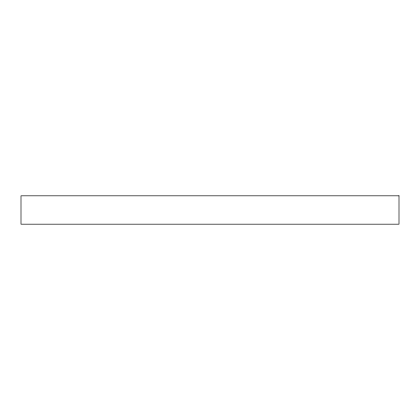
<?xml version="1.0" encoding="UTF-8"?>
<svg xmlns="http://www.w3.org/2000/svg" width="420" height="420" viewBox="0 0 420 420"><rect width="100%" height="100%" fill="white"/><g stroke="black" fill="none" stroke-linecap="round" stroke-linejoin="round"><path stroke-width="0.63" d="M399 195.825L21 195.825L21 224.175L399 224.175L399 195.825"/></g></svg>
